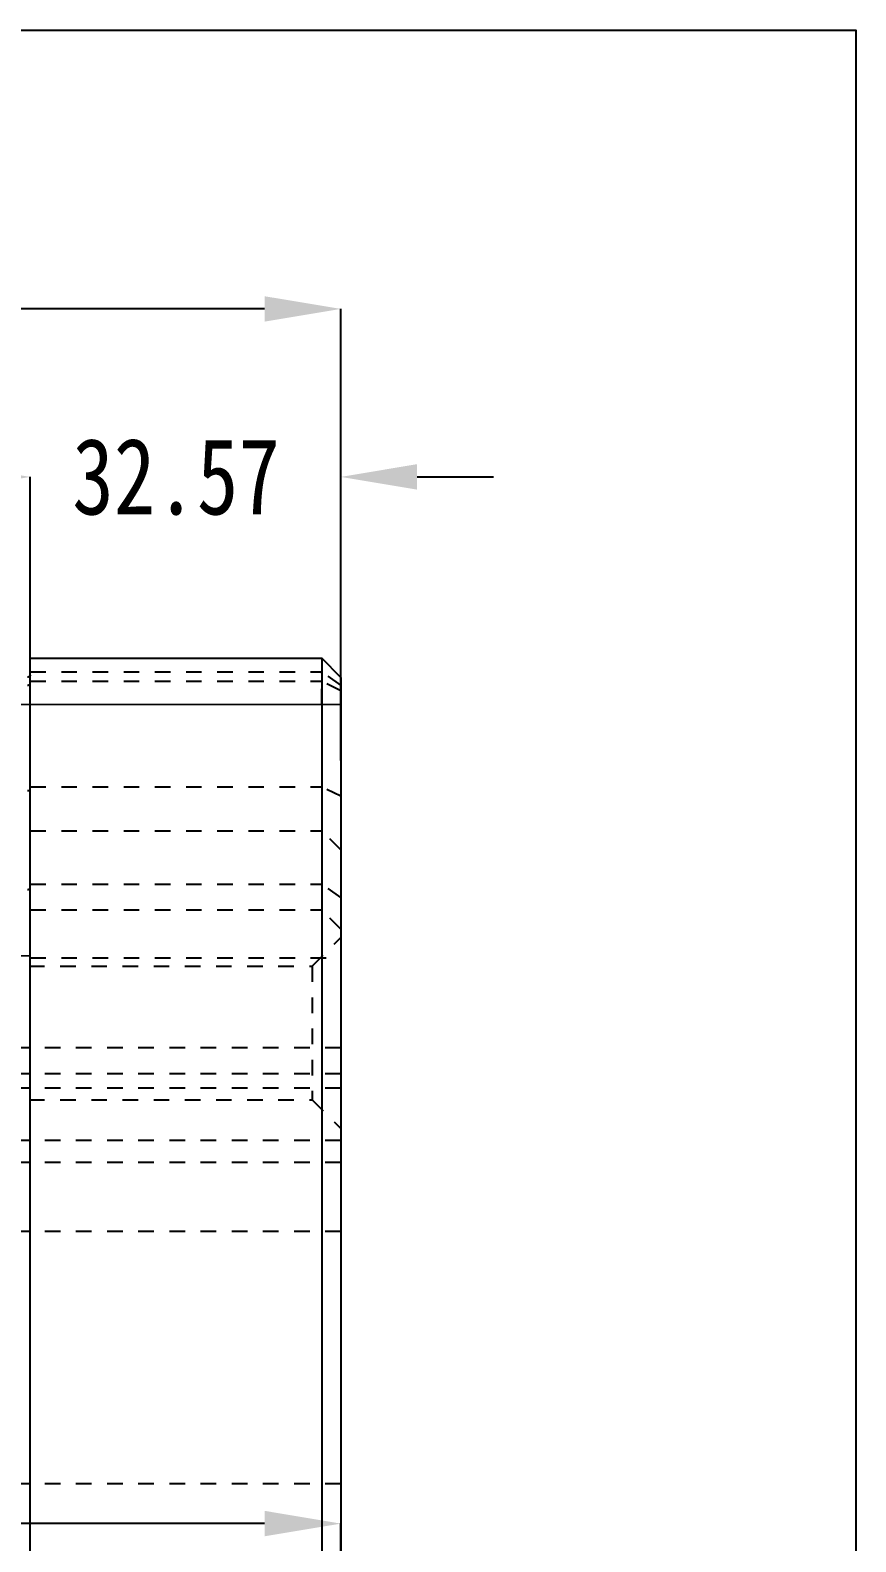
# Model space of a CAD drawing. Header units: millimetres. Extents: x -1265 to 1982, y -12197 to 1934.
# Drawn here: x 444.8 to 531.4, y -3930.4 to -3772 of the extents above; entities that cross this region are included whole.
import ezdxf

# ---------------------------------------------------------------- set-up
doc = ezdxf.new("R2010")
doc.units = ezdxf.units.MM
doc.header["$LTSCALE"] = 16.335
doc.header["$PDMODE"] = 3
doc.header["$PDSIZE"] = 0.3125
doc.linetypes.add('HIDDEN', pattern=[0.2, 0.1, -0.1])
doc.layers.get('0').update_dxf_attribs({"linetype": 'CONTINUOUS'})
doc.layers.get('Defpoints').update_dxf_attribs({"linetype": 'CONTINUOUS'})
doc.layers.add('DEFAULT_2', color=8, linetype='HIDDEN')
doc.styles.get("Standard").update_dxf_attribs({"font": 'txt', "width": 0.8})
doc.dimstyles.new('11', dxfattribs={"dimtxt": 8, "dimasz": 8, "dimexe": 0, "dimexo": 0, "dimgap": 0, "dimtad": 0, "dimdsep": 46, "dimtxsty": 'Standard', "dimcen": 0, "dimclrd": 4, "dimclre": 4, "dimclrt": 6, "dimazin": 0, "dimtp": 0.01, "dimtm": 0.01, "dimtfac": 1, "dimtofl": 0, "dimtmove": 0, "dimatfit": 3, "dimfxl": 0, "dimtolj": 1, "dimarcsym": 0})

# ---------------------------------------------------------------- blocks, each defined once
blk = doc.blocks.new('*D655')
at = {"color": 4, "lineweight": -2}
for p, q in [((357.38, -3861.5), (357.38, -3801.2)), ((365.38, -3801.2), (392.24, -3801.2)), ((469.38, -3801.2), (406.11, -3801.2)), ((477.38, -3848.55), (477.38, -3801.2))]:
    blk.add_line(p, q, dxfattribs=at)
at = {"color": 4}
for points in [[(365.38, -3799.87), (365.38, -3802.53), (357.38, -3801.2)], [(469.38, -3799.87), (469.38, -3802.53), (477.38, -3801.2)]]:
    blk.add_solid(points, dxfattribs=at)
at = {"layer": 'Defpoints', "color": 0}
for p in [(357.38, -3801.2), (477.38, -3848.55), (357.38, -3861.5)]:
    blk.add_point(p, dxfattribs=at)
at = {"color": 6, "insert": (399.17, -3801.2), "char_height": 8, "attachment_point": 5}
blk.add_mtext('\\A1;120', dxfattribs=at)
blk = doc.blocks.new('*D660')
at = {"color": 4, "lineweight": -2}
for p, q in [((407.38, -3958.1), (407.38, -3928.52)), ((415.38, -3928.52), (425.48, -3928.52)), ((469.38, -3928.52), (435.08, -3928.52)), ((477.38, -3949.53), (477.38, -3928.52))]:
    blk.add_line(p, q, dxfattribs=at)
at = {"color": 4}
for points in [[(415.38, -3927.18), (415.38, -3929.85), (407.38, -3928.52)], [(469.38, -3927.18), (469.38, -3929.85), (477.38, -3928.52)]]:
    blk.add_solid(points, dxfattribs=at)
at = {"layer": 'Defpoints', "color": 0}
for p in [(407.38, -3928.52), (477.38, -3949.53), (407.38, -3958.1)]:
    blk.add_point(p, dxfattribs=at)
at = {"color": 6, "insert": (430.28, -3928.52), "char_height": 8, "attachment_point": 5}
blk.add_mtext('\\A1;70', dxfattribs=at)
blk = doc.blocks.new('*D662')
at = {"color": 4, "lineweight": -2}
for p, q in [((436.81, -3818.81), (428.81, -3818.81)), ((444.81, -3837.82), (444.81, -3818.81)), ((477.38, -3834.21), (477.38, -3818.81)), ((485.38, -3818.81), (493.38, -3818.81))]:
    blk.add_line(p, q, dxfattribs=at)
at = {"color": 4}
for points in [[(436.81, -3817.47), (436.81, -3820.14), (444.81, -3818.81)], [(485.38, -3817.47), (485.38, -3820.14), (477.38, -3818.81)]]:
    blk.add_solid(points, dxfattribs=at)
at = {"layer": 'Defpoints', "color": 0}
for p in [(444.81, -3818.81), (477.38, -3834.21), (444.81, -3837.82)]:
    blk.add_point(p, dxfattribs=at)
at = {"color": 6, "insert": (460.11, -3818.81), "char_height": 8, "attachment_point": 5}
blk.add_mtext('\\A1;32.57', dxfattribs=at)

msp = doc.modelspace()

# ---------------------------------------------------------------- linework, layer by layer
at = {"color": 7, "linetype": 'Continuous'}
for p, q in [((444.814, -4223.364), (444.814, -3837.819)), ((444.814, -3837.819), (475.383, -3837.819)), ((477.383, -3839.819), (475.383, -3837.819)), ((477.383, -3839.819), (477.383, -4221.364)), ((443.608, -3842.648), (477.383, -3842.64)), ((475.383, -3842.64), (475.383, -4158.243))]:
    msp.add_line(p, q, dxfattribs=at)
msp.add_lwpolyline([(-192.467, -3771.989), (531.37, -3771.989), (531.37, -4334.018), (-192.467, -4334.018)], close=True)
msp.add_open_spline([(475.383, -3837.819), (475.385, -3837.819), (475.383, -3837.831), (475.385, -3837.845), (475.384, -3837.876), (475.384, -3837.936), (475.382, -3838.042), (475.382, -3838.2), (475.382, -3838.402), (475.382, -3838.645), (475.383, -3838.925), (475.383, -3839.369), (475.382, -3839.996), (475.381, -3840.819), (475.384, -3841.712), (475.385, -3842.327), (475.383, -3842.64)], degree=3, knots=[0, 0, 0, 0, 0.0012399, 0.0048627, 0.0108756, 0.0192621, 0.0430818, 0.0761489, 0.1181146, 0.1685504, 0.2270179, 0.2929431, 0.4444355, 0.6172901, 0.8050837, 1, 1, 1, 1], dxfattribs=at)
at = {"layer": 'DEFAULT_2', "color": 8, "linetype": 'HIDDEN'}
for p, q in [((444.814, -3839.231), (475.383, -3839.231)), ((444.814, -3840.23), (475.383, -3840.23)), ((475.383, -3842.64), (475.383, -3839.231)), ((477.383, -3840.645), (475.383, -3839.231)), ((477.383, -3841.23), (475.383, -3840.23)), ((444.814, -3851.286), (475.383, -3851.286)), ((477.383, -3852.286), (475.383, -3851.286)), ((444.814, -3855.909), (475.383, -3855.909)), ((477.383, -3857.909), (475.383, -3855.909)), ((444.814, -3861.492), (475.383, -3861.492)), ((477.383, -3862.906), (475.383, -3861.492)), ((444.814, -3864.2), (475.383, -3864.2)), ((477.383, -3866.2), (475.383, -3864.2)), ((474.383, -3870.099), (477.383, -3867.099)), ((441.424, -3870.099), (474.383, -3870.099)), ((444.814, -3869.021), (443.608, -3869.029)), ((444.814, -3869.2), (477.383, -3869.2)), ((474.383, -3870.099), (474.383, -3884.099)), ((477.383, -3878.663), (388.132, -3878.663)), ((477.383, -3881.367), (387.831, -3881.367)), ((477.383, -3882.894), (388.132, -3882.894)), ((441.424, -3884.099), (474.383, -3884.099)), ((474.383, -3884.099), (477.383, -3887.099)), ((477.383, -3888.367), (387.831, -3888.367)), ((477.383, -3890.663), (388.132, -3890.663)), ((477.383, -3897.894), (388.132, -3897.894)), ((477.383, -3924.34), (377.053, -3924.34))]:
    msp.add_line(p, q, dxfattribs=at)
for points, knots in [([(444.814, -3839.585), (444.814, -3839.642), (444.727, -3839.768), (444.591, -3839.797), (444.518, -3839.798)], [0, 0, 0, 0, 0.4405268, 1, 1, 1, 1]), ([(444.518, -3840.63), (444.555, -3840.63), (444.66, -3840.621), (444.814, -3840.557), (444.814, -3840.48)], [0, 0, 0, 0, 0.3230716, 1, 1, 1, 1]), ([(444.518, -3851.686), (444.556, -3851.686), (444.662, -3851.678), (444.814, -3851.612), (444.814, -3851.536)], [0, 0, 0, 0, 0.332554, 1, 1, 1, 1]), ([(444.518, -3862.059), (444.591, -3862.058), (444.727, -3862.029), (444.814, -3861.903), (444.814, -3861.846)], [0, 0, 0, 0, 0.5592577, 1, 1, 1, 1])]:
    msp.add_open_spline(points, degree=3, knots=knots, dxfattribs=at)

# ---------------------------------------------------------------- dimensions: what is measured, and where the dimension line sits
for base, p1, p2, picture, middle in [((357.379, -3801.201), (477.383, -3848.545), (357.379, -3861.5), '*D655', (399.175, -3801.201)), ((444.814, -3818.806), (477.383, -3834.207), (444.814, -3837.819), '*D662', (460.106, -3818.806)), ((407.383, -3928.518), (477.383, -3949.532), (407.383, -3958.099), '*D660', (430.277, -3928.518))]:
    dim = msp.add_linear_dim(base=base, p1=p1, p2=p2, dimstyle='11', override={"dimfxl": 1.25, "dimarcsym": 1})
    dim.commit()
    dim.dimension.update_dxf_attribs({"geometry": picture, "text_midpoint": middle, "dimtype": 160})

doc.saveas('drawing.dxf')
